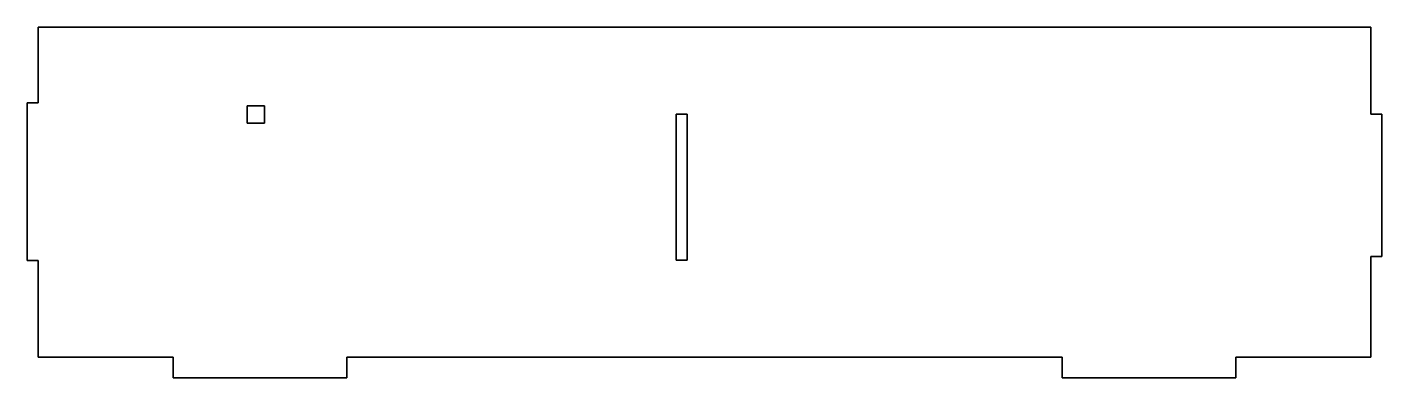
# Model space of a CAD drawing. Header units: millimetres. Extents: x -195 to 195, y -1 to 100.
import ezdxf

# ---------------------------------------------------------------- set-up
doc = ezdxf.new("R2010")
doc.units = ezdxf.units.MM
doc.layers.add('1', color=7, linetype='Continuous', true_color=0xffffff)

msp = doc.modelspace()

# ---------------------------------------------------------------- linework, layer by layer
at = {"layer": '1', "color": 252, "linetype": 'Continuous', "lineweight": 35}
for p, q in [((191.8, 100), (-191.8, 100)), ((191.8, 100), (-191.8, 100)), ((-191.8, 100), (-191.8, 78.15)), ((-191.8, 100), (-191.8, 78.15)), ((191.8, 74.94), (191.8, 100)), ((191.8, 74.94), (191.8, 100)), ((-195, 78.15), (-195, 32.77)), ((-195, 78.15), (-195, 32.77)), ((-191.8, 78.15), (-195, 78.15)), ((-191.8, 78.15), (-195, 78.15)), ((-131.68, 77.37), (-126.68, 77.37)), ((-131.68, 77.37), (-126.68, 77.37)), ((-131.68, 72.37), (-131.68, 77.37)), ((-131.68, 72.37), (-131.68, 77.37)), ((-126.68, 77.37), (-126.68, 72.37)), ((-126.68, 77.37), (-126.68, 72.37)), ((-8.2, 74.94), (-5, 74.94)), ((-8.2, 74.94), (-5, 74.94)), ((-8.2, 32.94), (-8.2, 74.94)), ((-8.2, 32.94), (-8.2, 74.94)), ((-5, 74.94), (-5, 32.94)), ((-5, 74.94), (-5, 32.94)), ((195, 74.94), (191.8, 74.94)), ((195, 74.94), (191.8, 74.94)), ((195, 33.94), (195, 74.94)), ((195, 33.94), (195, 74.94)), ((-126.68, 72.37), (-131.68, 72.37)), ((-126.68, 72.37), (-131.68, 72.37)), ((-195, 32.77), (-191.8, 32.77)), ((-195, 32.77), (-191.8, 32.77)), ((-191.8, 32.77), (-191.8, 5)), ((-191.8, 32.77), (-191.8, 5)), ((-5, 32.94), (-8.2, 32.94)), ((-5, 32.94), (-8.2, 32.94)), ((191.8, 5), (191.8, 33.94)), ((191.8, 5), (191.8, 33.94)), ((191.8, 33.94), (195, 33.94)), ((191.8, 33.94), (195, 33.94)), ((-191.8, 5), (-152.92, 5)), ((-191.8, 5), (-152.92, 5)), ((-152.92, 5), (-152.92, -1)), ((-152.92, 5), (-152.92, -1)), ((-102.92, 5), (102.92, 5)), ((-102.92, -1), (-102.92, 5)), ((-102.92, -1), (-102.92, 5)), ((-102.92, 5), (102.92, 5)), ((102.92, 5), (102.92, -1)), ((102.92, 5), (102.92, -1)), ((152.92, -1), (152.92, 5)), ((152.92, -1), (152.92, 5)), ((152.92, 5), (191.8, 5)), ((152.92, 5), (191.8, 5)), ((-152.92, -1), (-102.92, -1)), ((-152.92, -1), (-102.92, -1)), ((102.92, -1), (152.92, -1)), ((102.92, -1), (152.92, -1))]:
    msp.add_line(p, q, dxfattribs=at)

doc.saveas('drawing.dxf')
